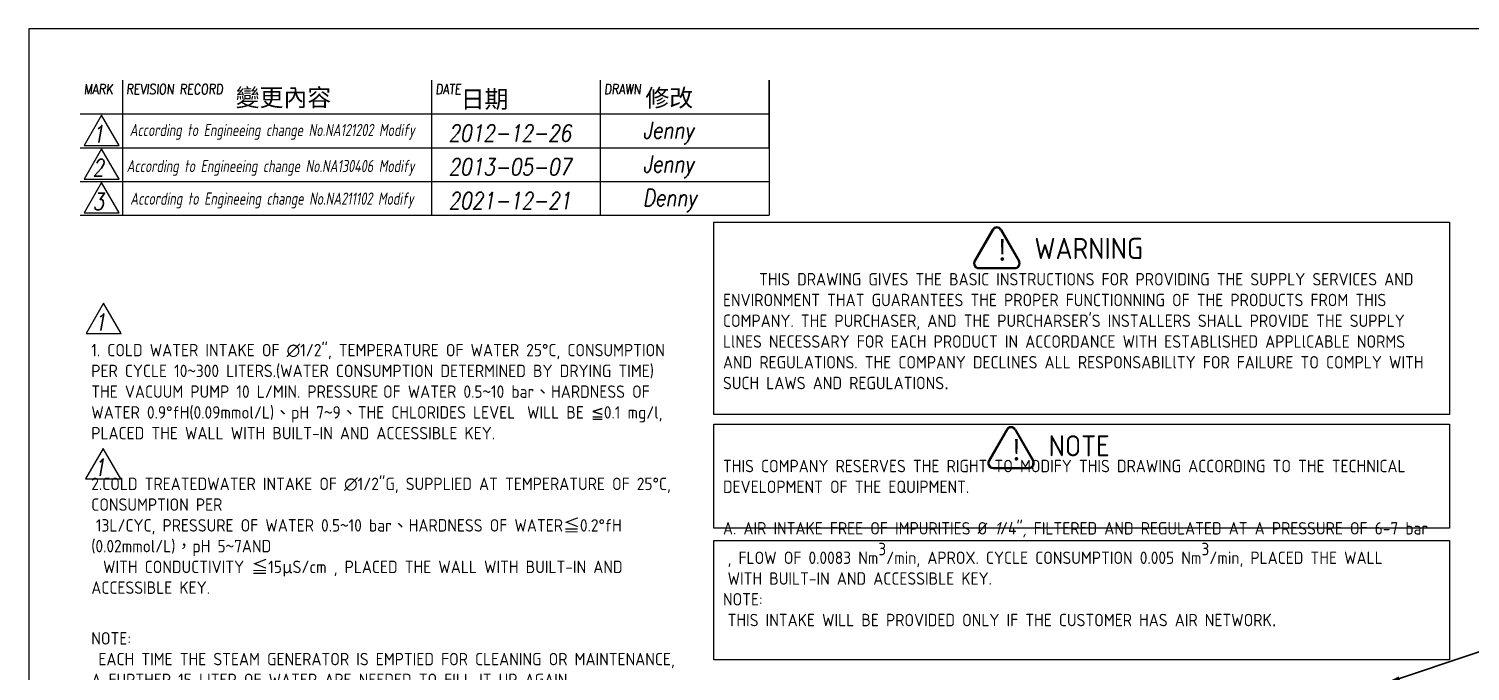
# Model space of a CAD drawing. Header units: millimetres. Extents: x -232689 to -212764, y -30313 to -8108.
# Drawn here: x -224484 to -217650, y -25117 to -22073 of the extents above; entities that cross this region are included whole.
import ezdxf

# ---------------------------------------------------------------- set-up
doc = ezdxf.new("R2010")
doc.units = ezdxf.units.MM
doc.layers.get('0').update_dxf_attribs({"lineweight": 25})
for name, color, linetype, lineweight in [('D', 3, 'Continuous', 13), ('F', 7, 'Continuous', 15), ('T', 4, 'Continuous', 15)]:
    doc.layers.add(name, color=color, linetype=linetype, lineweight=lineweight)
doc.styles.get("Standard").update_dxf_attribs({"font": 'KAIU.TTF'})
doc.styles.add('STU25', font='isocp2.shx')
doc.styles.add('Text', font='romans.shx', dxfattribs={"width": 0.8, "oblique": 10})
doc.dimstyles.new('STU25$7', dxfattribs={"dimscale": 30, "dimtxt": 2.5, "dimasz": 2, "dimexe": 1.25, "dimexo": 0.625, "dimgap": 1, "dimtad": 0, "dimdec": 4, "dimdsep": 46, "dimtxsty": 'STU25', "dimcen": 2.5, "dimazin": 2, "dimtfac": 1, "dimtdec": 4, "dimtmove": 0, "dimatfit": 3, "dimfxl": 0, "dimtolj": 1, "dimtzin": 0, "dimarcsym": 0})

msp = doc.modelspace()

# ---------------------------------------------------------------- hatches: boundary and pattern name
at = {"layer": 'D'}
h = msp.add_hatch(color=11, dxfattribs=at)
edge = h.paths.add_edge_path()
edge.add_line((-219915.888, -23024.392), (-220001.247, -23172.238))
edge.add_arc((-219979.597, -23184.738), 25, 149.9999999, 270)
edge.add_line((-219979.597, -23209.738), (-219808.879, -23209.738))
edge.add_arc((-219808.879, -23184.738), 25, 270, 389.9999999)
edge.add_line((-219787.228, -23172.238), (-219872.587, -23024.392))
edge.add_arc((-219894.238, -23036.892), 25, 30, 150)
edge = h.paths.add_edge_path(flags=16)
edge.add_arc((-219894.238, -23036.892), 20, 30, 150)
edge.add_line((-219911.558, -23026.892), (-219996.917, -23174.738))
edge.add_arc((-219979.597, -23184.738), 20, 149.9999999, 270)
edge.add_line((-219979.597, -23204.738), (-219808.879, -23204.738))
edge.add_arc((-219808.879, -23184.738), 20, 270, 389.9999999)
edge.add_line((-219791.558, -23174.738), (-219876.917, -23026.892))
h = msp.add_hatch(color=11, dxfattribs=at)
edge = h.paths.add_edge_path()
edge.add_ellipse((-219912.354, -24131.765), major_axis=(25, 0), ratio=1, start_angle=149.9999999, end_angle=270)
edge.add_line((-219912.354, -24156.765), (-219741.636, -24156.765))
edge.add_ellipse((-219741.636, -24131.765), major_axis=(25, 0), ratio=1, start_angle=270, end_angle=389.9999999)
edge.add_line((-219719.986, -24119.265), (-219805.345, -23971.418))
edge.add_ellipse((-219826.995, -23983.918), major_axis=(25, 0), ratio=1, start_angle=30, end_angle=150)
edge.add_line((-219848.646, -23971.418), (-219934.005, -24119.265))
edge = h.paths.add_edge_path(flags=16)
edge.add_ellipse((-219912.354, -24131.765), major_axis=(20, 0), ratio=1, start_angle=149.9999999, end_angle=270)
edge.add_line((-219912.354, -24151.765), (-219741.636, -24151.765))
edge.add_ellipse((-219741.636, -24131.765), major_axis=(20, 0), ratio=1, start_angle=270, end_angle=389.9999999)
edge.add_line((-219724.316, -24121.765), (-219809.675, -23973.918))
edge.add_ellipse((-219826.995, -23983.918), major_axis=(20, 0), ratio=1, start_angle=30, end_angle=150)
edge.add_line((-219844.316, -23973.918), (-219929.675, -24121.765))

# ---------------------------------------------------------------- linework, layer by layer
at = {"layer": 'D', "color": 11}
for p, q in [((-219915.888, -23024.392), (-220001.247, -23172.238)), ((-219911.558, -23026.892), (-219996.917, -23174.738)), ((-219876.917, -23026.892), (-219791.558, -23174.738)), ((-219872.587, -23024.392), (-219787.228, -23172.238)), ((-219979.597, -23204.738), (-219808.879, -23204.738)), ((-219979.597, -23209.738), (-219808.879, -23209.738)), ((-219848.646, -23971.418), (-219934.005, -24119.265)), ((-219844.316, -23973.918), (-219929.675, -24121.765)), ((-219809.675, -23973.918), (-219724.316, -24121.765)), ((-219805.345, -23971.418), (-219719.986, -24119.265)), ((-219912.354, -24151.765), (-219741.636, -24151.765)), ((-219912.354, -24156.765), (-219741.636, -24156.765))]:
    msp.add_line(p, q, dxfattribs=at)
for points in [[(-221235.417, -22988.967), (-217747.097, -22988.967), (-217747.097, -23901.27), (-221235.417, -23901.27)], [(-221235.417, -23946.703), (-217747.097, -23946.703), (-217747.097, -24439.836), (-221235.417, -24439.836)], [(-221235.417, -24498.348), (-217747.097, -24498.348), (-217747.097, -25064.173), (-221235.417, -25064.173)]]:
    msp.add_lwpolyline(points, close=True, dxfattribs=at)
for centre, radius, start, end in [((-219894.238, -23036.892), 25, 30, 150), ((-219894.238, -23036.892), 20, 30, 150), ((-219979.597, -23184.738), 25, 149.9999999, 270), ((-219979.597, -23184.738), 20, 149.9999999, 270), ((-219808.879, -23184.738), 25, 270, 29.9999999), ((-219808.879, -23184.738), 20, 270, 29.9999999), ((-219826.995, -23983.918), 25, 30, 150), ((-219826.995, -23983.918), 20, 30, 150), ((-219912.354, -24131.765), 25, 149.9999999, 270), ((-219912.354, -24131.765), 20, 149.9999999, 270), ((-219741.636, -24131.765), 25, 270, 29.9999999), ((-219741.636, -24131.765), 20, 270, 29.9999999)]:
    msp.add_arc(centre, radius, start, end, dxfattribs=at)
at = {"layer": 'F', "color": 7}
for p, q in [((-224040.726, -22317.053), (-224040.726, -22957.053)), ((-222573.926, -22957.053), (-222573.926, -22317.053)), ((-221773.926, -22957.053), (-221773.926, -22317.053)), ((-220973.926, -22637.053), (-220973.926, -22317.053)), ((-220973.926, -22477.053), (-224240.726, -22477.053)), ((-224240.726, -22637.053), (-220973.926, -22637.053)), ((-224240.726, -22797.053), (-220973.926, -22797.053)), ((-224240.726, -22957.053), (-220973.926, -22957.053))]:
    msp.add_line(p, q, dxfattribs=at)
at = {"layer": 'F'}
msp.add_line((-220973.926, -22317.053), (-220973.926, -22957.053), dxfattribs=at)
at = {"layer": 'F', "color": 6}
msp.add_lwpolyline([(-224484.3, -22073.478), (-224484.3, -30313.478), (-212764.3, -30313.478), (-212764.3, -22073.478)], close=True, dxfattribs=at)
msp.add_lwpolyline([(-224484.3, -22073.478), (-224484.3, -30313.478), (-212764.3, -30313.478), (-212764.3, -22073.478)], close=True, dxfattribs=at)
at = {"layer": 'F', "color": 7}
for points in [[(-224139.2, -22482.092), (-224222.303, -22626.031), (-224056.097, -22626.031)], [(-224139.2, -22642.092), (-224222.303, -22786.031), (-224056.097, -22786.031)], [(-224139.2, -22802.092), (-224222.303, -22946.031), (-224056.097, -22946.031)], [(-224129.799, -23373.941), (-224212.902, -23517.88), (-224046.697, -23517.88)], [(-224131.919, -24061.881), (-224215.022, -24205.819), (-224048.816, -24205.819)]]:
    msp.add_lwpolyline(points, close=True, dxfattribs=at)

# ---------------------------------------------------------------- texts
at = {"lineweight": -3}
for s, p in [('變更內容', (-223503.54, -22440.417)), ('修改', (-221560.749, -22441.999)), ('日期', (-222436.73, -22448.328))]:
    msp.add_text(s, height=83.0297, dxfattribs=at).set_placement(p)
at = {"layer": 'D', "color": 11, "attachment_point": 1, "style": 'STU25'}
for s, insert, char_height in [('{\\f標楷體|b0|i0|c136|p65;!}', (-219902.548, -23071.622), 100), ('WARNING', (-219716.036, -23063.873), 100), ('\\A1;\\P\\H0.7042x;     \\H0.9836x;THIS DRAWING GIVES THE BASIC INSTRUCTIONS FOR PROVIDING THE SUPPLY SERVICES AND\\PENVIRONMENT THAT GUARANTEES THE PROPER FUNCTIONNING OF THE PRODUCTS FROM THIS \\PCOMPANY. THE PURCHASER, AND THE PURCHARSER\'S INSTALLERS SHALL PROVIDE THE SUPPLY \\PLlNES NECESSARY FOR EACH PRODUCT IN ACCORDANCE WITH ESTABLlSHED APPLlCABLE NORMS \\PAND REGULATIONS. THE COMPANY DECLlNES ALL RESPONSABILlTY FOR FAILURE TO COMPLY WITH \\PSUCH LAWS AND REGULATIONS\\f????|b0|i0|c0|p54;.\\P\\P\\P\\P\\Fisocp2.shx|c0;THIS COMPANY RESERVES THE RIGHT TO MODIFY THIS DRAWING ACCORDING TO THE TECHNICAL \\PDEVELOPMENT OF THE EQUIPMENT.\\P\\PA. AIR INTAKE FREE OF IMPURITIES %%C \\fISOCP2|b0|i1|c0|p2;1\\Fisocp2.shx|c0;/4"\\fISOCP2|b0|i1|c0|p2;, \\Fisocp2.shx|c0;FILTERED AND REGULATED AT A PRESSURE OF 6-7 bar\\P\\f????|b0|i0|c0|p54; \\Fisocp2.shx|c0;, FLOW OF 0.0083 Nm\\S3^ ;/min, APROX. CYCLE CONSUMPTION 0.005 Nm\\S3^ ;/min, PLACED THE WALL \\P\\f????|b0|i0|c0|p54; \\Fisocp2.shx|c0;WITH BUILT-IN AND ACCESSIBLE KEY.\\PNOTE:\\P\\f????|b0|i0|c0|p54; \\Fisocp2.shx|c0;THIS INTAKE WILL BE PROVIDED ONLY IF THE CUSTOMER HAS AIR NETWORK\\fArial|b0|i0|c0|p34;.', (-221192.839, -23088.57), 85.178512), ('{\\A1;}\\P{\\A1;\\Fisocp2.shx;\\H0.69265x;1. COLD WATER INTAKE OF ∅1/2", TEMPERATURE OF WATER 25°C, CONSUMPTION }\\P{\\A1;\\Fisocp2.shx;\\H0.69265x;PER CYCLE 10}{\\A1;\\f細明體|b0|i0|c136|p49;\\H0.69265x;~}{\\A1;\\Fisocp2.shx;\\H0.69265x;300 }{\\A1;\\Fisocp2.shx;\\H0.69265x;LITERS.(WATER CONSUMPTION DETERMINED BY DRYING TIME) }\\P{\\A1;\\Fisocp2.shx;\\H0.69265x;THE VACUUM PUMP 10 L/MIN. PRESSURE}{\\A1;\\F???;\\H0.69265x; }{\\A1;\\Fisocp2.shx;\\H0.69265x;OF WATER 0.5}{\\A1;\\f細明體|b0|i0|c136|p49;\\H0.69265x;~}{\\A1;\\Fisocp2.shx;\\H0.69265x;10 bar}{\\A1;\\f標楷體|b0|i0|c136|p65;\\H0.69265x;、}{\\A1;\\Fisocp2.shx;\\H0.69265x;HARDNESS OF }\\P{\\A1;\\Fisocp2.shx;\\H0.69265x;WATER 0.9°fH(0.09mmol/L)}{\\A1;\\f標楷體|b0|i0|c136|p65;\\H0.69265x;、}{\\A1;\\Fisocp2.shx;\\H0.69265x;pH 7}{\\A1;\\f細明體|b0|i0|c136|p49;\\H0.69265x;~}{\\A1;\\Fisocp2.shx;\\H0.69265x;9}{\\A1;\\f標楷體|b0|i0|c136|p65;\\H0.69265x;、}{\\A1;\\Fisocp2.shx;\\H0.69265x;THE CHLORIDES LEVEL }{\\A1;\\F???;\\H0.69265x; }{\\A1;\\Fisocp2.shx;\\H0.69265x;WILL BE }{\\A1;\\f新細明體|b0|i0|c136|p16;\\H0.69265x;≦}{\\A1;\\Fisocp2.shx;\\H0.69265x;0.1 mg/l, }\\P{\\A1;\\Fisocp2.shx;\\H0.69265x;PLACED THE WALL WITH BUILT-IN AND ACCESSIBLE KEY.}\\P{\\A1;\\Fisocp2.shx;\\H0.69265x;}\\P{\\A1;\\Fisocp2.shx;\\H0.69265x;2.COLD TREATEDWATER INTAKE OF ∅1/2"G, SUPPLIED AT TEMPERATURE OF 25°C, }\\P{\\A1;\\Fisocp2.shx;\\H0.69265x;CONSUMPTION PER }\\P{\\A1;\\F????;\\H0.69265x; }{\\A1;\\Fisocp2.shx;\\H0.69265x;13L/CYC, PRESSURE OF WATER 0.5}{\\A1;\\f細明體|b0|i0|c136|p49;\\H0.69265x;~}{\\A1;\\Fisocp2.shx;\\H0.69265x;10 bar}{\\A1;\\f標楷體|b0|i0|c136|p65;\\H0.69265x;、}{\\A1;\\Fisocp2.shx;\\H0.69265x;HARDNESS OF WATER}{\\A1;\\f標楷體|b0|i0|c136|p65;\\H0.69265x;≦}{\\A1;\\Fisocp2.shx;\\H0.69265x;0.2°fH}\\P{\\A1;\\Fisocp2.shx;\\H0.69265x;(0.02mmol/L)}{\\A1;\\f標楷體|b0|i0|c136|p65;\\H0.69265x;，}{\\A1;\\Fisocp2.shx;\\H0.69265x;pH 5}{\\A1;\\f細明體|b0|i0|c136|p49;\\H0.69265x;~}{\\A1;\\Fisocp2.shx;\\H0.69265x;7AND}\\P{\\A1;\\F???;\\H0.69265x; }{\\A1;\\Fisocp2.shx;\\H0.69265x; WITH CONDUCTIVITY }{\\A1;\\f標楷體|b0|i0|c136|p65;\\H0.69265x;≦}{\\A1;\\Fisocp2.shx;\\H0.69265x;15}{\\A1;\\f標楷體|b0|i0|c136|p65;\\H0.69265x;μ}{\\A1;\\Fisocp2.shx;\\H0.69265x;S/cm , PLACED THE WALL WITH BUILT-IN AND }\\P{\\A1;\\Fisocp2.shx;\\H0.69265x;ACCESSIBLE KEY.}\\P{\\A1;\\Fisocp2.shx;\\H0.69265x;}\\P{\\A1;\\Fisocp2.shx;\\H0.69265x;NOTE:}\\P{\\A1;\\Fisocp2.shx;\\H0.69265x; EACH TIME THE STEAM GENERATOR IS EMPTIED FOR CLEANING OR MAINTENANCE, }\\P{\\A1;\\Fisocp2.shx;\\H0.69265x;A FURTHER 15 }{\\A1;\\Fisocp2.shx;\\H0.69265x;LITER OF WATER ARE NEEDED TO FILL IT UP AGAIN.}\\P{\\A1;\\Fisocp2.shx;\\H0.69265x;3. DRAINAGE PIPE ∅}{\\A1;\\f標楷體|b0|i0|c136|p65;\\H0.69265x;≧}{\\A1;\\Fisocp2.shx;\\H0.69265x;1" METALLIC PIPE, CORROSION RESISTANCE 2"G. AND A TEMPERATURE OF }\\P{\\A1;\\F???;\\H0.69265x; }{\\A1;\\Fisocp2.shx;\\H0.69265x;100°C ABOVE.}\\P{\\A1;\\Fisocp2.shx;\\H0.69265x;4.ELECTRIC INTAKE,12kW,WIRE 4 m  LONG. (GENERAL POWER SUPPLY TO THE}{\\A1;\\F???;\\H0.69265x; }{\\A1;\\Fisocp2.shx;\\H0.69265x;STERILIZER).}\\P{\\A1;\\Fisocp2.shx;\\H0.69265x;}\\P{\\A1;\\Fisocp2.shx;\\H0.69265x;}\\P{\\A1;\\Fisocp2.shx;\\H0.69265x;}\\P{\\A1;\\Fisocp2.shx;\\H0.69265x;NOTE:POWER INPUT MUST BE INSTALLED ACCORDING TO LOCAL APPLICABLE NORMS.}\\P{\\A1;\\H0.69265x;NOTE: ONCE THERE EXISTS REVERSING OF FAN BLADES THAT WILL CAUSED NO VACUUM VALUE, TURN }\\P{\\A1;\\H0.69265x;OFF THE MAIN POWER AND THEN SWITCH ANY TWO LINES OF THE THREE-PHASES EXCEPT GROUND LINE. }\\P{\\A1;\\H0.69265x;YOU MAY HAVE TO REPEAT THIS SWITCHING STEPS FOR TWO TIMES TO MATCH }\\P{\\A1;\\H0.69265x;WITH THE CORRECT ROTATING DIRECTION AS SHOWN ON THE PUMP. }\\P{\\A1;\\Fisocp2.shx;\\H0.69265x;5. CEILING MOUNTED AIR EXTRACTION WITH GRILLE DRAW 300 Kcal/h.}\\P{\\A1;\\Fisocp2.shx;\\H0.69265x;6. A CHECK VALVE SHALL BE FITTED AS INDICATED IN THE DRAWING (6) and (7,7-1,7-2,7-3).}\\P{\\A1;\\Fisocp2.shx;\\H0.69265x;}\\P{\\A1;\\Fisocp2.shx;\\H0.69265x;B. THE EQUIPMENT SHALL BE ADJUST TO A ANGLE OF 1°}{\\A1;\\f細明體|b0|i0|c136|p49;\\H0.69265x;~}{\\A1;\\Fisocp2.shx;\\H0.69265x;2° WITH REAR SITE HIGHER THAN FRONT }\\P{\\A1;\\F???;\\H0.69265x; }{\\A1;\\Fisocp2.shx;\\H0.69265x;SITE FOR THE PROPER OPERATION OF DRY AND DRAINAGE}{\\A1;\\fArial|b0|i0|c0|p34;\\H0.69265x;.}\\P{\\A1;\\fArial|b0|i0|c0|p34;\\H0.69265x;}\\P{\\A1;\\Fisocp2.shx;\\H0.69265x;IMPORTANT}{\\A1;\\f標楷體|b0|i0|c136|p65;\\H0.69265x;：}{\\A1;\\Fisocp2.shx;\\H0.69265x;ENVIRONMENT CONDITIONS IN THE STERILE AREA:}\\P{\\A1;\\Fisocp2.shx;\\H0.69265x;- THE STERILE AREA TEMPERATURE MUST BE }{\\A1;\\f標楷體|b0|i0|c136|p65;\\H0.69265x;≦}{\\A1;\\Fisocp2.shx;\\H0.69265x; 40°C }{\\A1;\\f標楷體|b0|i0|c136|p65;\\H0.69265x;；}{\\A1;\\Fisocp2.shx;\\H0.69265x;HUMIDITY }{\\A1;\\f標楷體|b0|i0|c136|p65;\\H0.69265x;≦}{\\A1;\\Fisocp2.shx;\\H0.69265x; 85%RH}\\P{\\A1;\\Fisocp2.shx;\\H0.69265x;- TO KEEP THESE CONDITIONS IN THE STERILE AREA AND DEPENDING ON THE Kcal. LOST BY THE }\\P{\\A1;\\F???;\\H0.69265x;  }{\\A1;\\Fisocp2.shx;\\H0.69265x;EQUIPMENT INDICATED IN THE ITEMS 5 & 5-1, WE SUGGEST THAT THE EXTRACTOR AND THE }\\P{\\A1;\\F???;\\H0.69265x;  }{\\A1;\\Fisocp2.shx;\\H0.69265x;DIAMETER OF THE EXTRACTION TUBE ARE CALCULATED AND MADE BY A SPECIALIZED COMPANY.}', (-224188.088, -23424.414), 85.178512), ('{\\f標楷體|b0|i0|c136|p65;!}', (-219835.306, -24018.648), 100), ('NOTE', (-219648.793, -23999.28), 100)]:
    msp.add_mtext(s, dxfattribs=dict(at, insert=insert, char_height=char_height))
at = {"layer": 'F', "color": 1, "lineweight": 15, "style": 'Text', "oblique": 5, "width": 0.8}
for s, p in [('MARK', (-224223.035, -22383.097)), ('REVISION RECORD', (-224023.035, -22383.097)), ('DATE', (-222556.235, -22383.097)), ('DRAWN', (-221756.235, -22383.097))]:
    msp.add_text(s, height=48, dxfattribs=at).set_placement(p)
at = {"layer": 'T', "lineweight": 20, "style": 'Text', "oblique": 10, "width": 0.8}
for s, p in [('1', (-224182.7, -22611.388)), ('2012-12-26', (-222494.133, -22607.575)), ('Jenny', (-221572.837, -22593.53)), ('2013-05-07', (-222494.133, -22767.575)), ('Jenny', (-221572.837, -22753.53)), ('2', (-224182.7, -22771.388)), ('3', (-224182.7, -22931.388)), ('2021-12-21', (-222494.133, -22927.575)), ('Denny', (-221572.837, -22913.53)), ('1', (-224173.3, -23503.237)), ('1', (-224175.419, -24191.177))]:
    msp.add_text(s, height=80, dxfattribs=at).set_placement(p)
at = {"layer": 'T', "linetype": 'Continuous', "lineweight": 20, "char_height": 58, "attachment_point": 1, "style": 'Text'}
for s, insert in [('{\\Fisocp2.shx|c136;According to Engineeing change No.NA121202 Modify}', (-224006.211, -22523.835)), ('{\\Fisocp2.shx|c136;According to Engineeing change No.NA130406 Modify}', (-224020.574, -22694.481)), ('{\\Fisocp2.shx|c136;According to Engineeing change No.NA211102 Modify}', (-224003.578, -22848.912))]:
    msp.add_mtext(s, dxfattribs=dict(at, insert=insert))

# ---------------------------------------------------------------- leaders
at = {"layer": 'D'}
msp.add_leader([(-218042.314, -25170.183), (-217601.907, -25024.19), (-216942.119, -25024.782)], dimstyle='STU25$7', override={"dimgap": 1, "dimtad": 0}, dxfattribs=at)

doc.saveas('drawing.dxf')
